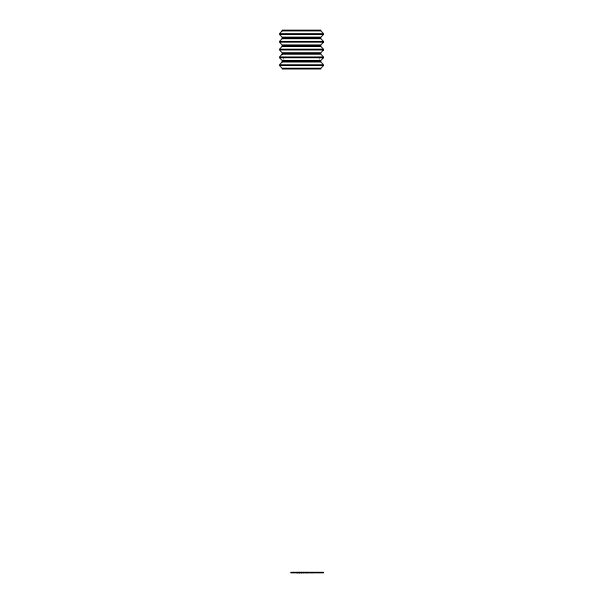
<?xml version="1.0" encoding="UTF-8"?>
<svg xmlns="http://www.w3.org/2000/svg" width="603" height="603" viewBox="0 0 603 603"><rect width="100%" height="100%" fill="white"/><g stroke="black" fill="none" stroke-linecap="round" stroke-linejoin="round"><path stroke-width="0.45" stroke-dasharray="3.02 2.26" d="M319.635 56.916L319.635 59.509M283.365 56.916L283.365 59.509"/><path stroke-width="0.9" d="M282.068 30.15L320.932 30.15M282.068 37.921L320.932 37.921M282.068 45.692L320.932 45.692M282.068 53.463L320.932 53.463M282.068 61.235L320.932 61.235M282.068 69.006L320.932 69.006M290.827 572.292L323.517 572.292L323.517 572.85L290.827 572.85M312.06 572.292L312.06 572.85M307.892 572.292L307.892 572.85M306.015 572.292L306.015 572.85M303.286 572.292L303.286 572.85M301.756 572.292L301.756 572.85M301.5 572.292L301.5 572.85M299.714 572.292L299.714 572.85M299.141 572.292L299.141 572.85M298.07 572.292L298.07 572.85M296.985 572.292L296.985 572.85M282.068 30.926L279.483 33.647L323.517 33.647L320.932 30.926L282.068 30.926M282.068 38.698L279.483 41.419L323.517 41.419L320.932 38.698L282.068 38.698M282.068 46.469L279.483 49.19L323.517 49.19L320.932 46.469L282.068 46.469M282.068 54.24L279.483 56.961L323.517 56.961L320.932 54.24L282.068 54.24M282.068 62.011L279.483 64.732L323.517 64.732L320.932 62.011L282.068 62.011M323.517 34.424L320.932 37.145L282.068 37.145L279.483 34.424L323.517 34.424M323.517 42.195L320.932 44.916L282.068 44.916L279.483 42.195L323.517 42.195M323.517 49.966L320.932 52.687L282.068 52.687L279.483 49.966L323.517 49.966M323.517 57.737L320.932 60.458L282.068 60.458L279.483 57.737L323.517 57.737M323.517 65.508L320.932 68.229L282.068 68.229L279.483 65.508L323.517 65.508"/></g></svg>
